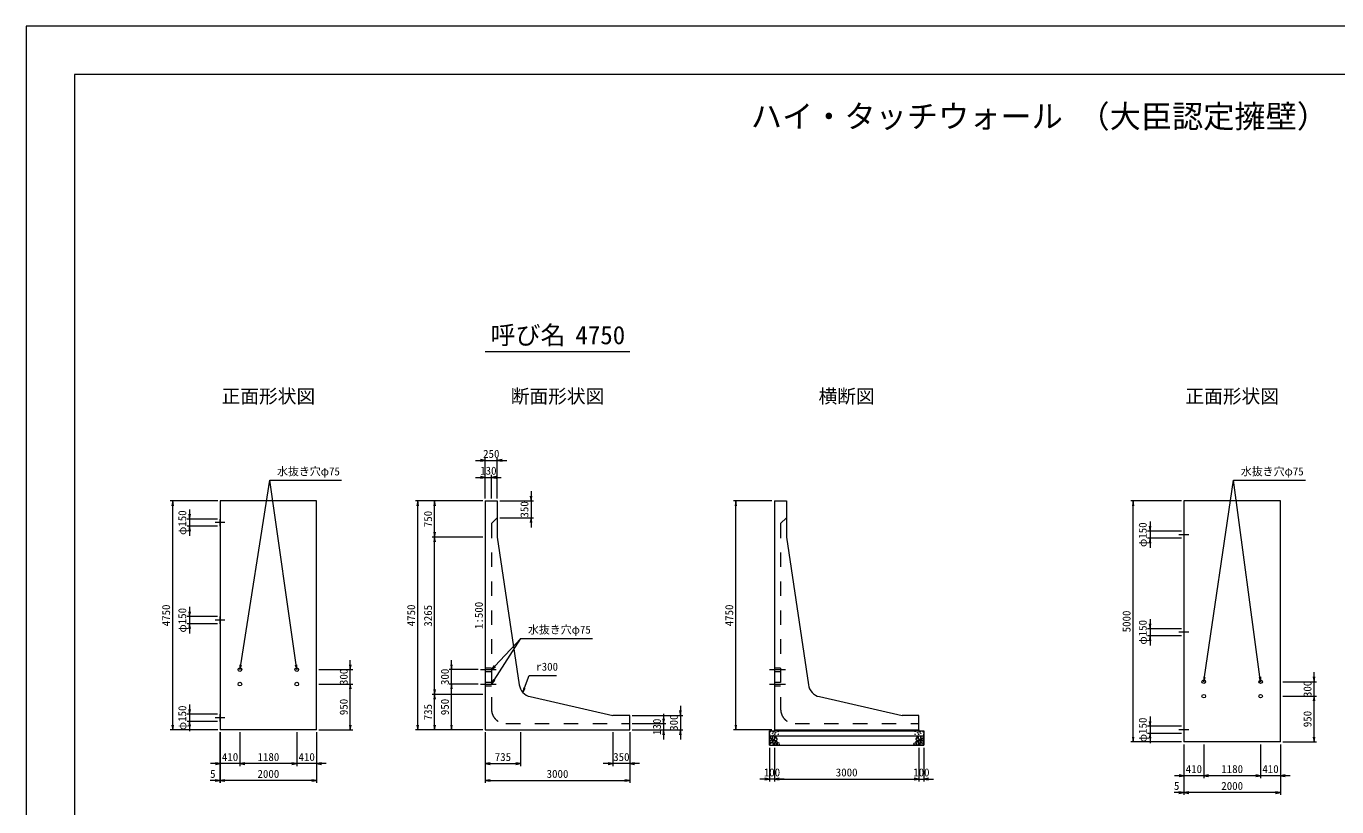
# Model space of a CAD drawing. Units: millimetres at full size. Extents: x 0 to 42050, y 0 to 29700.
# Drawn here: x 0 to 27196, y 13504 to 29700 of the extents above; entities that cross this region are included whole.
import ezdxf
from ezdxf.enums import TextEntityAlignment as Align

# ---------------------------------------------------------------- set-up
doc = ezdxf.new("R2010")
doc.units = ezdxf.units.MM
doc.header["$LTSCALE"] = 50
doc.linetypes.add('CHAIN', pattern=[18.5, 12, -1.5, 3.5, -1.5])
doc.linetypes.add('DASHED_SPACED', pattern=[12, 6, -6])
for name, color, linetype, lineweight in [('D-BMK', 2, 'CHAIN', 13), ('D-DCR-HCHn', 4, 'Continuous', 9), ('D-STR-DIM', 7, 'Continuous', 13), ('D-STR-STRn', 1, 'Continuous', 13), ('D-STR-TXT', 7, 'Continuous', 13), ('D-TTL', 2, 'Continuous', 13), ('D-TTL-TXT', 7, 'Continuous', 13)]:
    doc.layers.add(name, color=color, linetype=linetype, lineweight=lineweight)
doc.styles.add('ＭＳ ゴシック', font='')
doc.styles.get('ＭＳ ゴシック').set_extended_font_data('MS Gothic')

# ---------------------------------------------------------------- blocks, each defined once
blk = doc.blocks.new('open_arrow')
at = {"color": 0, "linetype": 'Continuous', "lineweight": -2}
blk.add_lwpolyline([(7.5, 1.25), (0, 0), (7.5, -1.25)], dxfattribs=at)

msp = doc.modelspace()

# ---------------------------------------------------------------- linework, layer by layer
at = {"layer": 'D-BMK'}
for p, q in [((4125, 19400), (3920, 19400)), ((24125, 19150), (23920, 19150)), ((4125, 17375), (3920, 17375)), ((24125, 17125), (23920, 17125)), ((9425, 16350), (9755, 16350)), ((15425, 16350), (15755, 16350)), ((9425, 16050), (9755, 16050)), ((15425, 16050), (15755, 16050)), ((4125, 15350), (3920, 15350)), ((24125, 15100), (23920, 15100))]:
    msp.add_line(p, q, dxfattribs=at)
at = {"layer": 'D-DCR-HCHn'}
for points in [[(15476.2, 14971.59), (15455.4, 14976.22), (15436.9, 14966.97), (15434.59, 14946.17), (15439.21, 14929.99), (15462.33, 14923.05), (15478.51, 14923.05), (15485.44, 14934.61), (15485.44, 14960.04)], [(15494.69, 14973.91), (15487.76, 14953.1), (15490.07, 14929.99), (15473.89, 14904.56), (15494.69, 14893), (15517.8, 14904.56), (15531.67, 14923.05), (15536.3, 14953.1), (15531.67, 14969.28), (15517.8, 14976.22)], [(15538.61, 14969.28), (15538.61, 14941.55), (15550.16, 14934.61), (15561.72, 14941.55), (15564.03, 14957.73), (15561.72, 14971.59), (15545.54, 14976.22)], [(18511.39, 14969.28), (18511.39, 14941.55), (18499.84, 14934.61), (18488.28, 14941.55), (18485.97, 14957.73), (18488.28, 14971.59), (18504.46, 14976.22)], [(18555.31, 14973.91), (18562.24, 14953.1), (18559.93, 14929.99), (18576.11, 14904.56), (18555.31, 14893), (18532.2, 14904.56), (18518.33, 14923.05), (18513.7, 14953.1), (18518.33, 14969.28), (18532.2, 14976.22)], [(18573.8, 14971.59), (18594.6, 14976.22), (18613.1, 14966.97), (18615.41, 14946.17), (18610.79, 14929.99), (18587.67, 14923.05), (18571.49, 14923.05), (18564.56, 14934.61), (18564.56, 14960.04)], [(15432.28, 14913.81), (15425.35, 14893), (15434.59, 14879.14), (15457.71, 14876.82), (15473.49, 14883.6), (15466.95, 14899.94), (15471.58, 14909.18), (15462.33, 14918.43), (15448.46, 14923.05)], [(15476.16, 14837.01), (15493.28, 14862.69), (15491.14, 14869.11), (15467.59, 14875.53), (15446.19, 14873.39), (15431.21, 14860.55), (15429.07, 14845.57), (15431.21, 14830.59), (15448.33, 14826.31)], [(15484.72, 14783.5), (15499.7, 14789.92), (15503.98, 14811.33), (15495.42, 14826.31), (15480.44, 14830.59), (15461.17, 14828.45), (15439.77, 14819.89), (15429.07, 14807.05), (15429.07, 14792.06), (15435.49, 14783.5), (15461.17, 14785.64)], [(15499.31, 14893), (15487.76, 14883.76), (15492.38, 14876.82), (15508.56, 14876.82), (15515.49, 14879.14), (15520.12, 14888.38), (15513.18, 14895.32)], [(15536.08, 14837.01), (15546.78, 14862.69), (15538.22, 14873.39), (15512.54, 14873.39), (15501.84, 14869.11), (15491.14, 14854.13), (15491.14, 14841.29), (15501.84, 14824.17), (15514.68, 14822.03)], [(15531.8, 14789.92), (15531.8, 14815.61), (15521.1, 14822.03), (15510.4, 14815.61), (15508.26, 14800.62), (15510.4, 14787.78), (15525.38, 14783.5)], [(15533.98, 14918.43), (15522.43, 14890.69), (15531.67, 14879.14), (15559.41, 14879.14), (15570.97, 14883.76), (15582.53, 14899.94), (15582.53, 14913.81), (15570.97, 14932.3), (15557.1, 14934.61)], [(15572.47, 14785.64), (15578.89, 14804.91), (15576.75, 14826.31), (15591.73, 14849.85), (15572.47, 14860.55), (15551.06, 14849.85), (15538.22, 14832.73), (15533.94, 14804.91), (15538.22, 14789.92), (15551.06, 14783.5)], [(15568.19, 14860.55), (15578.89, 14869.11), (15574.61, 14875.53), (15559.62, 14875.53), (15553.2, 14873.39), (15548.92, 14864.83), (15555.34, 14858.41)], [(15589.59, 14787.78), (15608.85, 14783.5), (15625.97, 14792.06), (15628.11, 14811.33), (15623.83, 14826.31), (15602.43, 14832.73), (15587.45, 14832.73), (15581.03, 14822.03), (15581.03, 14798.48)], [(18460.41, 14787.78), (18441.15, 14783.5), (18424.03, 14792.06), (18421.89, 14811.33), (18426.17, 14826.31), (18447.57, 14832.73), (18462.55, 14832.73), (18468.97, 14822.03), (18468.97, 14798.48)], [(18477.53, 14785.64), (18471.11, 14804.91), (18473.25, 14826.31), (18458.27, 14849.85), (18477.53, 14860.55), (18498.94, 14849.85), (18511.78, 14832.73), (18516.06, 14804.91), (18511.78, 14789.92), (18498.94, 14783.5)], [(18516.02, 14918.43), (18527.57, 14890.69), (18518.33, 14879.14), (18490.59, 14879.14), (18479.03, 14883.76), (18467.47, 14899.94), (18467.47, 14913.81), (18479.03, 14932.3), (18492.9, 14934.61)], [(18481.81, 14860.55), (18471.11, 14869.11), (18475.39, 14875.53), (18490.38, 14875.53), (18496.8, 14873.39), (18501.08, 14864.83), (18494.66, 14858.41)], [(18513.92, 14837.01), (18503.22, 14862.69), (18511.78, 14873.39), (18537.46, 14873.39), (18548.16, 14869.11), (18558.86, 14854.13), (18558.86, 14841.29), (18548.16, 14824.17), (18535.32, 14822.03)], [(18518.2, 14789.92), (18518.2, 14815.61), (18528.9, 14822.03), (18539.6, 14815.61), (18541.74, 14800.62), (18539.6, 14787.78), (18524.62, 14783.5)], [(18550.69, 14893), (18562.24, 14883.76), (18557.62, 14876.82), (18541.44, 14876.82), (18534.51, 14879.14), (18529.88, 14888.38), (18536.82, 14895.32)], [(18565.28, 14783.5), (18550.3, 14789.92), (18546.02, 14811.33), (18554.58, 14826.31), (18569.56, 14830.59), (18588.83, 14828.45), (18610.23, 14819.89), (18620.93, 14807.05), (18620.93, 14792.06), (18614.51, 14783.5), (18588.83, 14785.64)], [(18573.84, 14837.01), (18556.72, 14862.69), (18558.86, 14869.11), (18582.41, 14875.53), (18603.81, 14873.39), (18618.79, 14860.55), (18620.93, 14845.57), (18618.79, 14830.59), (18601.67, 14826.31)], [(18617.72, 14913.81), (18624.65, 14893), (18615.41, 14879.14), (18592.29, 14876.82), (18576.51, 14883.6), (18583.05, 14899.94), (18578.42, 14909.18), (18587.67, 14918.43), (18601.54, 14923.05)]]:
    msp.add_lwpolyline(points, close=True, dxfattribs=at)
for centre, radius in [((15435.73, 15057.43), 3), ((15436.87, 15003.92), 3), ((15487.29, 15025.76), 3), ((15508.34, 15057.43), 7.5), ((15531.66, 15009.97), 7.5), ((15552.71, 15041.64), 3), ((15603.13, 15063.48), 3), ((15604.27, 15009.97), 3), ((18445.73, 15009.97), 3), ((18446.87, 15063.48), 3), ((18497.29, 15041.64), 3), ((18518.34, 15009.97), 7.5), ((18541.66, 15057.43), 7.5), ((18562.71, 15025.76), 3), ((18613.13, 15003.92), 3), ((18614.27, 15057.43), 3)]:
    msp.add_circle(centre, radius, dxfattribs=at)
at = {"layer": 'D-STR-DIM'}
for p, q in [((9325, 20690), (9975, 20690)), ((9525, 19900), (9525, 20740)), ((9775, 19900), (9775, 20740)), ((9325, 20340), (9855, 20340)), ((9525, 19900), (9525, 20390)), ((9655, 19900), (9655, 20390)), ((10475, 20050), (10475, 19300)), ((3975, 19850), (2990, 19850)), ((3040, 15100), (3040, 19850)), ((3390, 19675), (3390, 19125)), ((9475, 19850), (8075, 19850)), ((8125, 15100), (8125, 19850)), ((9475, 19850), (8425, 19850)), ((8475, 19100), (8475, 19850)), ((9825, 19850), (10525, 19850)), ((15475, 19850), (14675, 19850)), ((14725, 15100), (14725, 19850)), ((23975, 19850), (22920, 19850)), ((22970, 14850), (22970, 19850)), ((3970, 19475), (3340, 19475)), ((3970, 19325), (3340, 19325)), ((9825, 19500), (10525, 19500)), ((23320, 19425), (23320, 18875)), ((9475, 19100), (8425, 19100)), ((9475, 19100), (8425, 19100)), ((8475, 15835), (8475, 19100)), ((23970, 19225), (23270, 19225)), ((23970, 19075), (23270, 19075)), ((3970, 17450), (3340, 17450)), ((3390, 17650), (3390, 17100)), ((3970, 17300), (3340, 17300)), ((23970, 17200), (23270, 17200)), ((23320, 17400), (23320, 16850)), ((23970, 17050), (23270, 17050)), ((6075, 16350), (6775, 16350)), ((6725, 15850), (6725, 16550)), ((9375, 16350), (8775, 16350)), ((8825, 15850), (8825, 16550)), ((6075, 16050), (6775, 16050)), ((6075, 16050), (6775, 16050)), ((6725, 15100), (6725, 16050)), ((9375, 16050), (8775, 16050)), ((9375, 16050), (8775, 16050)), ((8825, 15100), (8825, 16050)), ((26075, 16100), (26775, 16100)), ((26725, 15600), (26725, 16300)), ((9475, 15835), (8425, 15835)), ((9475, 15835), (8425, 15835)), ((8475, 15100), (8475, 15835)), ((26075, 15800), (26775, 15800)), ((26075, 15800), (26775, 15800)), ((26725, 14850), (26725, 15800)), ((3390, 15625), (3390, 15075)), ((13575, 15600), (13575, 14900)), ((3970, 15425), (3340, 15425)), ((3970, 15275), (3340, 15275)), ((12575, 15400), (13625, 15400)), ((12575, 15230), (13275, 15230)), ((13225, 15430), (13225, 14900)), ((23320, 15375), (23320, 14825)), ((3975, 15100), (2990, 15100)), ((4020, 15050), (4020, 14000)), ((4025, 15050), (4025, 14350)), ((4025, 15050), (4025, 14000)), ((4025, 15050), (4025, 14000)), ((4435, 15050), (4435, 14350)), ((4435, 15050), (4435, 14350)), ((5615, 15050), (5615, 14350)), ((5615, 15050), (5615, 14350)), ((6025, 15050), (6025, 14350)), ((6025, 15050), (6025, 14000)), ((6075, 15100), (6775, 15100)), ((9475, 15100), (8075, 15100)), ((9475, 15100), (8425, 15100)), ((9475, 15100), (8775, 15100)), ((9525, 15050), (9525, 14350)), ((9525, 15050), (9525, 14000)), ((10260, 15050), (10260, 14350)), ((12175, 15050), (12175, 14350)), ((12525, 15050), (12525, 14000)), ((12525, 15050), (12525, 14350)), ((12575, 15100), (13625, 15100)), ((12575, 15100), (13275, 15100)), ((15475, 15100), (14675, 15100)), ((23970, 15175), (23270, 15175)), ((23970, 15025), (23270, 15025)), ((15425, 14730), (15425, 14030)), ((15525, 14730), (15525, 14030)), ((15525, 14730), (15525, 14030)), ((18525, 14730), (18525, 14030)), ((18525, 14730), (18525, 14030)), ((18625, 14730), (18625, 14030)), ((23975, 14850), (22920, 14850)), ((24020, 14800), (24020, 13750)), ((24025, 14800), (24025, 14100)), ((24025, 14800), (24025, 13750)), ((24025, 14800), (24025, 13750)), ((24435, 14800), (24435, 14100)), ((24435, 14800), (24435, 14100)), ((25615, 14800), (25615, 14100)), ((25615, 14800), (25615, 14100)), ((26025, 14800), (26025, 14100)), ((26025, 14800), (26025, 13750)), ((26075, 14850), (26775, 14850)), ((4635, 14400), (3825, 14400)), ((5615, 14400), (4435, 14400)), ((6225, 14400), (5415, 14400)), ((9525, 14400), (10260, 14400)), ((12725, 14400), (11975, 14400)), ((24635, 14150), (23825, 14150)), ((25615, 14150), (24435, 14150)), ((26225, 14150), (25415, 14150)), ((4225, 14050), (3820, 14050)), ((6025, 14050), (4025, 14050)), ((9525, 14050), (12525, 14050)), ((15725, 14080), (15225, 14080)), ((15525, 14080), (18525, 14080)), ((18325, 14080), (18825, 14080)), ((24225, 13800), (23820, 13800)), ((26025, 13800), (24025, 13800))]:
    msp.add_line(p, q, dxfattribs=at)
msp.add_lwpolyline([(10306.56, 15878.15), (10340.76, 15972.12), (10433.95, 16228.15), (11005.9, 16228.15)], dxfattribs=at)
at = {"layer": 'D-STR-STRn'}
for p, q in [((6025, 19850), (4025, 19850)), ((4025, 19850), (4025, 15100)), ((6025, 15100), (6025, 19850)), ((9525, 19850), (9525, 15100)), ((9525, 19850), (9775, 19850)), ((9775, 19850), (9775, 19100)), ((15525, 19850), (15525, 15100)), ((15525, 19850), (15775, 19850)), ((15775, 19850), (15775, 19100)), ((26025, 19850), (24025, 19850)), ((24025, 19850), (24025, 14850)), ((26025, 14850), (26025, 19850)), ((4025, 19475), (4020, 19475)), ((4020, 19475), (4020, 19325)), ((4025, 19325), (4020, 19325)), ((9775, 19100), (10229.84, 16038.01)), ((15775, 19100), (16229.84, 16038.01)), ((24025, 19225), (24020, 19225)), ((24020, 19225), (24020, 19075)), ((24025, 19075), (24020, 19075)), ((4025, 17450), (4020, 17450)), ((4020, 17450), (4020, 17300)), ((4025, 17300), (4020, 17300)), ((24025, 17200), (24020, 17200)), ((24020, 17200), (24020, 17050)), ((24025, 17050), (24020, 17050)), ((10460.14, 15789.54), (12175, 15400)), ((16460.14, 15789.54), (18175, 15400)), ((4025, 15425), (4020, 15425)), ((4020, 15425), (4020, 15275)), ((4025, 15275), (4020, 15275)), ((12525, 15400), (12175, 15400)), ((12525, 15100), (12525, 15400)), ((18525, 15400), (18175, 15400)), ((18525, 15100), (18525, 15400)), ((6025, 15100), (4025, 15100)), ((9525, 15100), (12525, 15100)), ((15425, 14780), (15425, 15080)), ((15425, 15080), (18625, 15080)), ((15425, 14980), (18625, 14980)), ((15525, 15100), (18525, 15100)), ((15525, 15100), (15525, 15080)), ((18525, 15100), (18525, 15080)), ((18625, 15080), (18625, 14780)), ((24025, 15175), (24020, 15175)), ((24020, 15175), (24020, 15025)), ((24025, 15025), (24020, 15025)), ((15425, 14780), (18625, 14780)), ((26025, 14850), (24025, 14850))]:
    msp.add_line(p, q, dxfattribs=at)
at = {"layer": 'D-STR-STRn', "linetype": 'DASHED_SPACED'}
for p, q in [((9775, 19500), (9655, 19380)), ((9655, 19380), (9655, 15530)), ((15775, 19500), (15655, 19380)), ((15655, 19380), (15655, 15530)), ((9525, 16387.5), (9655, 16387.5)), ((15525, 16387.5), (15655, 16387.5)), ((9525, 16312.5), (9655, 16312.5)), ((9525, 16087.5), (9655, 16087.5)), ((15525, 16312.5), (15655, 16312.5)), ((15525, 16087.5), (15655, 16087.5)), ((9525, 16012.5), (9655, 16012.5)), ((15525, 16012.5), (15655, 16012.5)), ((9955, 15230), (12525, 15230)), ((15955, 15230), (18525, 15230))]:
    msp.add_line(p, q, dxfattribs=at)
at = {"layer": 'D-STR-STRn'}
for centre in [(4435, 16350), (5615, 16350), (4435, 16050), (5615, 16050), (24435, 16100), (25615, 16100), (24435, 15800), (25615, 15800)]:
    msp.add_circle(centre, 37.5, dxfattribs=at)
for centre in [(10526.59, 16082.09), (16526.59, 16082.09)]:
    msp.add_arc(centre, 300, 188.44923, 257.2022, dxfattribs=at)
at = {"layer": 'D-STR-STRn', "linetype": 'DASHED_SPACED'}
for centre in [(9955, 15530), (15955, 15530)]:
    msp.add_arc(centre, 300, 180, 270, dxfattribs=at)
at = {"layer": 'D-STR-TXT'}
for points in [[(4435, 16350), (4450.58, 16448.78), (5055, 20280), (6545.48, 20280)], [(5615, 16350), (5600.89, 16449), (5055, 20280)], [(24435, 16100), (24449.67, 16198.92), (25055, 20280), (26545.48, 20280)], [(25615, 16100), (25601.72, 16199.11), (25055, 20280)], [(9655, 16050), (9708.97, 16134.19), (10261.76, 16996.5), (11752.24, 16996.5)], [(9655, 16350), (9723.43, 16422.92), (10261.76, 16996.5)]]:
    msp.add_lwpolyline(points, dxfattribs=at)
at = {"layer": 'D-TTL'}
for points in [[(0, 0), (42050, 0), (42050, 29700), (0, 29700)], [(1000, 1000), (41050, 1000), (41050, 28700), (1000, 28700)]]:
    msp.add_lwpolyline(points, close=True, dxfattribs=at)
at = {"layer": 'D-TTL-TXT'}
msp.add_line((9525, 22950), (12525, 22950), dxfattribs=at)

# ---------------------------------------------------------------- block references
at = {"layer": 'D-STR-DIM', "xscale": 13.3, "yscale": 13.3}
for p, rotation in [((9525, 20690), 180), ((9525, 20340), 180), ((10475, 19850), 90), ((3040, 19850), 270), ((8125, 19850), 270), ((8475, 19850), 270), ((14725, 19850), 270), ((22970, 19850), 270), ((3390, 19475), 90), ((3390, 19325), 270), ((10475, 19500), 270), ((23320, 19225), 90), ((8475, 19100), 90), ((8475, 19100), 270), ((23320, 19075), 270), ((3390, 17450), 90), ((3390, 17300), 270), ((23320, 17200), 90), ((23320, 17050), 270), ((6725, 16350), 90), ((8825, 16350), 90), ((6725, 16050), 270), ((6725, 16050), 270), ((8825, 16050), 270), ((8825, 16050), 270), ((26725, 16100), 90), ((8475, 15835), 90), ((8475, 15835), 270), ((10306.56, 15878.15), 70), ((26725, 15800), 270), ((26725, 15800), 270), ((3390, 15425), 90), ((3390, 15275), 270), ((13225, 15230), 90), ((13575, 15400), 90), ((23320, 15175), 90), ((3040, 15100), 90), ((6725, 15100), 90), ((8125, 15100), 90), ((8475, 15100), 90), ((8825, 15100), 90), ((13225, 15100), 270), ((13575, 15100), 270), ((14725, 15100), 90), ((23320, 15025), 270), ((22970, 14850), 90), ((26725, 14850), 90), ((4025, 14400), 180), ((5615, 14400), 180), ((5615, 14400), 180), ((10260, 14400), 180), ((12175, 14400), 180), ((24025, 14150), 180), ((25615, 14150), 180), ((25615, 14150), 180), ((4020, 14050), 180), ((6025, 14050), 180), ((12525, 14050), 180), ((15425, 14080), 180), ((18525, 14080), 180), ((18525, 14080), 180), ((24020, 13800), 180), ((26025, 13800), 180)]:
    msp.add_blockref('open_arrow', p, dxfattribs=dict(at, rotation=rotation))
for p in [(9775, 20690), (9655, 20340), (4435, 14400), (4435, 14400), (6025, 14400), (9525, 14400), (12525, 14400), (24435, 14150), (24435, 14150), (26025, 14150), (4025, 14050), (4025, 14050), (9525, 14050), (15525, 14080), (15525, 14080), (18625, 14080), (24025, 13800), (24025, 13800)]:
    msp.add_blockref('open_arrow', p, dxfattribs=at)
at = {"layer": 'D-STR-TXT', "xscale": 13.3, "yscale": 13.3}
for p, rotation in [((4435, 16350), 81), ((5615, 16350), 98.1), ((9655, 16350), 46.8), ((9655, 16050), 57.3), ((24435, 16100), 81.6), ((25615, 16100), 97.6)]:
    msp.add_blockref('open_arrow', p, dxfattribs=dict(at, rotation=rotation))

# ---------------------------------------------------------------- texts
at = {"layer": 'D-STR-DIM', "style": 'ＭＳ ゴシック'}
for s, p in [('250', (9650, 20827.5)), ('130', (9590, 20477.5)), ('410', (4230, 14537.5)), ('1180', (5025, 14537.5)), ('410', (5820, 14537.5)), ('735', (9892.5, 14537.5)), ('350', (12350, 14537.5)), ('5', (3872.5, 14187.5)), ('2000', (5025, 14187.5)), ('3000', (11025, 14187.5)), ('100', (15475, 14217.5)), ('3000', (17025, 14217.5)), ('100', (18575, 14217.5)), ('410', (24230, 14287.5)), ('1180', (25025, 14287.5)), ('410', (25820, 14287.5)), ('5', (23872.5, 13937.5)), ('2000', (25025, 13937.5))]:
    msp.add_text(s, height=166.1, dxfattribs=at).set_placement(p, align=Align.MIDDLE_CENTER)
for s, p in [('φ150', (3238.29, 19400)), ('750', (8337.5, 19475)), ('350', (10337.5, 19675)), ('φ150', (23168.29, 19150)), ('4750', (2902.5, 17475)), ('4750', (7987.5, 17475)), ('3265', (8337.5, 17467.5)), ('4750', (14587.5, 17475)), ('φ150', (3238.29, 17375)), ('5000', (22832.5, 17350)), ('φ150', (23168.29, 17125)), ('300', (6587.5, 16200)), ('300', (8687.5, 16200)), ('300', (26587.5, 15950)), ('φ150', (3238.29, 15350)), ('950', (6587.5, 15575)), ('735', (8337.5, 15467.5)), ('950', (8687.5, 15575)), ('130', (13087.5, 15165)), ('300', (13437.5, 15250)), ('φ150', (23168.29, 15100)), ('950', (26587.5, 15325))]:
    msp.add_text(s, height=166.1, rotation=90, dxfattribs=at).set_placement(p, align=Align.MIDDLE_CENTER)
msp.add_text('1:500', height=166.1, rotation=90, dxfattribs=at).set_placement((9525, 17475), align=Align.BOTTOM_CENTER)
msp.add_text('r300', height=166.1, dxfattribs=at).set_placement((10583.95, 16278.15), align=Align.BOTTOM_LEFT)
at = {"layer": 'D-STR-TXT', "style": 'ＭＳ ゴシック'}
for p in [(5205, 20330), (25205, 20330), (10411.76, 17046.5)]:
    msp.add_text('水抜き穴φ75', height=166.1, dxfattribs=at).set_placement(p, align=Align.BOTTOM_LEFT)
at = {"layer": 'D-TTL-TXT', "style": 'ＭＳ ゴシック'}
for s, height, p in [('ハイ・タッチウォール （大臣認定擁壁）', 474.7, (21025, 27450)), ('呼び名', 379.8, (10412.5, 22987.5)), ('4750', 379.8, (11912.5, 22987.5)), ('正面形状図', 284.8, (5025, 21795.38)), ('断面形状図', 284.8, (11025, 21795.38)), ('横断図', 284.8, (17025, 21795.38)), ('正面形状図', 284.8, (25025, 21795.38))]:
    msp.add_text(s, height=height, dxfattribs=at).set_placement(p, align=Align.BOTTOM_CENTER)

doc.saveas('drawing.dxf')
